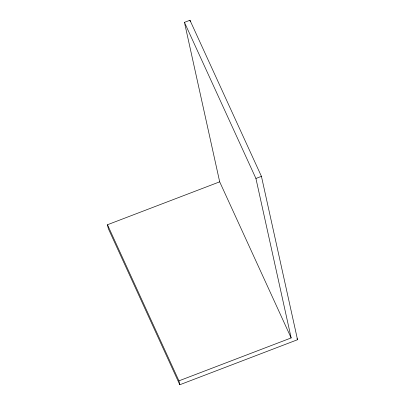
<?xml version="1.0" encoding="UTF-8"?>
<svg xmlns="http://www.w3.org/2000/svg" width="405" height="405" viewBox="0 0 405 405"><rect width="100%" height="100%" fill="white"/><g stroke="black" fill="none" stroke-linecap="round" stroke-linejoin="round"><path stroke-width="0.61" d="M184.447 22.361L189.965 20.25L261.438 176.352L297.533 339.719L179.795 384.75L108.327 228.648L107.467 224.745L219.687 181.83L184.447 22.361L255.919 178.463L291.154 337.932L178.934 380.847L179.795 384.75M255.919 178.463L261.438 176.352M297.012 338.575L297.533 339.719M219.687 181.83L291.154 337.932M107.467 224.745L178.934 380.847M189.965 20.25L190.239 21.485"/></g></svg>
